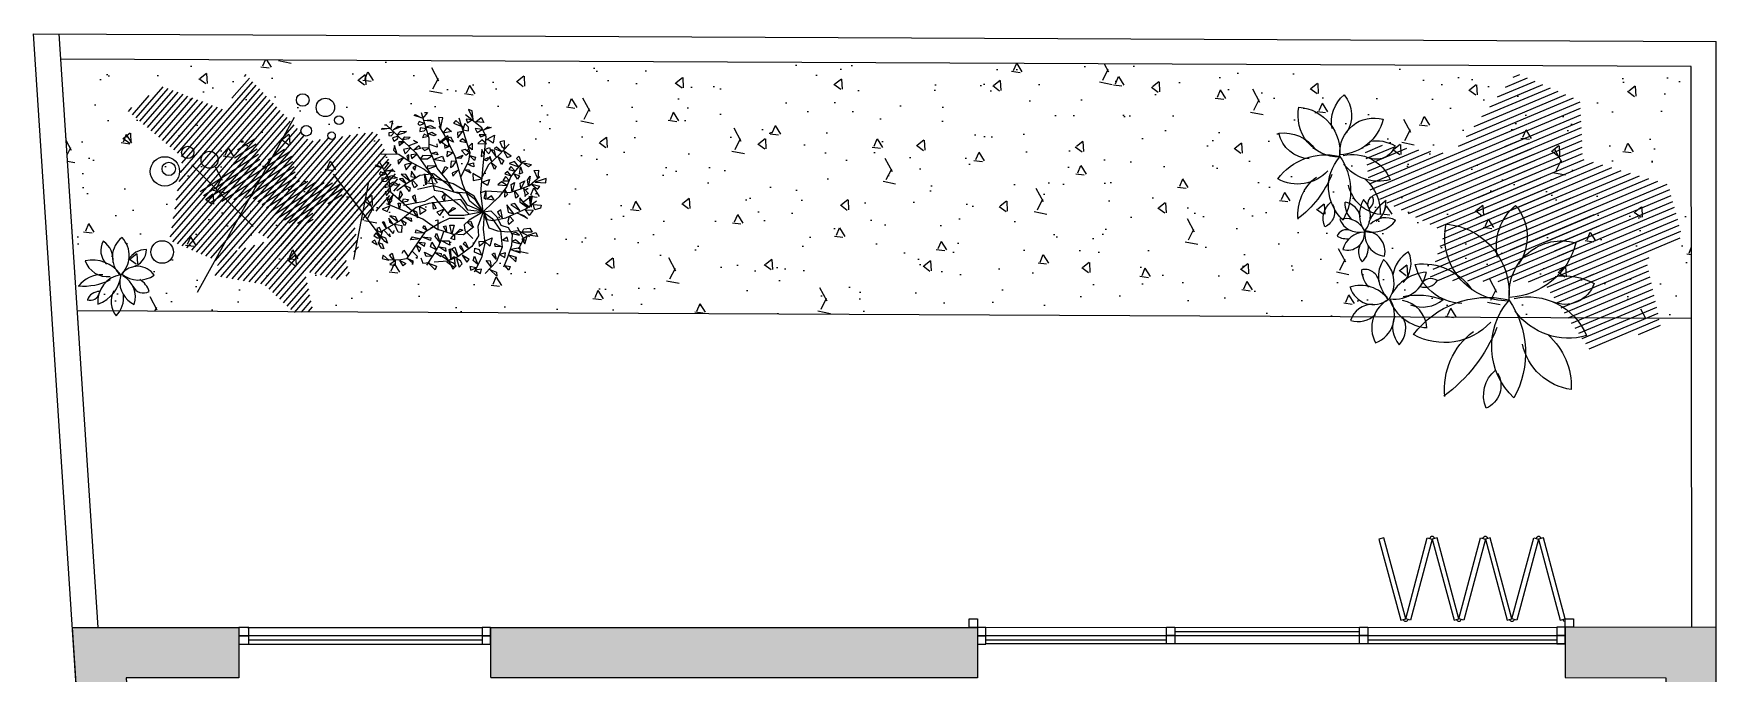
# Model space of a CAD drawing. Header units: metres. Extents: x 17.2 to 27.2, y 19.1 to 40.3.
# Drawn here: x 17.2 to 27.23, y 36.48 to 40.29 of the extents above; entities that cross this region are included whole.
import ezdxf

# ---------------------------------------------------------------- set-up
doc = ezdxf.new("R2010")
doc.units = ezdxf.units.M
for name, color, linetype in [('01Proyectado', 5, 'Continuous'), ('01Seccionado albañilería', 7, 'Continuous'), ('01Seccionado carpintería', 2, 'Continuous'), ('01Trama solido', 254, 'Continuous'), ('01Vegetacion1', 62, 'Continuous'), ('01Vegetacion2', 60, 'Continuous'), ('01Visto', 4, 'Continuous')]:
    doc.layers.add(name, color=color, linetype=linetype)
doc.layers.add('01Seccionado albanileria', color=7, linetype='Continuous', lineweight=0)
pattern_1 = [(228.97046, (-68.696, 27.28067), (0.022218063, -0.019333988), [])]
pattern_2 = [(22.775326, (131.380632, 3.350597), (-0.014020998, 0.033394887), [])]

# ---------------------------------------------------------------- blocks, each defined once
blk = doc.blocks.new('A$C383e7a19')
at = {"layer": '01Vegetacion1', "color": 0, "linetype": 'Continuous'}
for p, q in [((0.661, 1.732), (0.702, 1.623)), ((0.705, 1.732), (0.661, 1.732)), ((0.702, 1.623), (0.705, 1.732)), ((0.529, 1.577), (0.515, 1.496)), ((0.515, 1.496), (0.549, 1.549)), ((0.549, 1.549), (0.529, 1.577)), ((0.58, 1.65), (0.666, 1.648)), ((0.584, 1.607), (0.58, 1.65)), ((0.666, 1.648), (0.584, 1.607)), ((0.74, 1.569), (0.642, 1.666)), ((0.645, 1.571), (0.744, 1.559)), ((0.686, 1.543), (0.645, 1.571)), ((0.666, 1.648), (0.666, 1.648)), ((0.744, 1.559), (0.686, 1.543)), ((0.702, 1.623), (0.702, 1.623)), ((0.746, 1.671), (0.728, 1.592)), ((0.728, 1.592), (0.772, 1.65)), ((0.728, 1.592), (0.728, 1.592)), ((0.777, 1.483), (0.74, 1.569)), ((0.744, 1.559), (0.744, 1.559)), ((0.772, 1.65), (0.746, 1.671)), ((0.772, 1.512), (0.821, 1.561)), ((0.821, 1.561), (0.842, 1.531)), ((0.842, 1.599), (0.937, 1.586)), ((0.856, 1.572), (0.842, 1.599)), ((0.937, 1.586), (0.856, 1.572)), ((0.962, 1.557), (0.869, 1.476)), ((0.975, 1.541), (0.891, 1.647)), ((0.909, 1.476), (0.962, 1.557)), ((0.93, 1.615), (0.932, 1.695)), ((0.983, 1.634), (0.93, 1.615)), ((0.93, 1.615), (0.93, 1.615)), ((0.932, 1.695), (0.962, 1.688)), ((0.937, 1.586), (0.937, 1.586)), ((0.962, 1.688), (0.983, 1.634)), ((0.962, 1.557), (0.962, 1.557)), ((1.021, 1.453), (0.975, 1.541)), ((0.986, 1.616), (1.041, 1.578)), ((0.986, 1.539), (0.986, 1.616)), ((1.02, 1.565), (0.986, 1.539)), ((0.986, 1.539), (0.986, 1.539)), ((1.041, 1.578), (1.02, 1.565)), ((1.073, 1.562), (1.023, 1.458)), ((1.046, 1.525), (1.073, 1.562)), ((1.169, 1.59), (1.21, 1.615)), ((1.178, 1.53), (1.169, 1.59)), ((1.2, 1.474), (1.253, 1.59)), ((1.21, 1.653), (1.25, 1.671)), ((1.241, 1.579), (1.21, 1.653)), ((1.21, 1.615), (1.215, 1.514)), ((1.25, 1.671), (1.241, 1.579)), ((1.241, 1.579), (1.241, 1.579)), ((1.252, 1.567), (1.285, 1.514)), ((1.252, 1.567), (1.252, 1.567)), ((1.331, 1.548), (1.252, 1.567)), ((1.285, 1.514), (1.331, 1.548)), ((0.452, 1.367), (0.401, 1.287)), ((0.447, 1.447), (0.519, 1.475)), ((0.471, 1.424), (0.447, 1.447)), ((0.468, 1.329), (0.452, 1.367)), ((0.519, 1.475), (0.471, 1.424)), ((0.5, 1.495), (0.493, 1.517)), ((0.595, 1.422), (0.5, 1.495)), ((0.554, 1.452), (0.505, 1.406)), ((0.505, 1.406), (0.526, 1.35)), ((0.515, 1.496), (0.515, 1.496)), ((0.519, 1.475), (0.519, 1.475)), ((0.526, 1.35), (0.554, 1.452)), ((0.554, 1.468), (0.615, 1.492)), ((0.631, 1.462), (0.554, 1.468)), ((0.554, 1.468), (0.554, 1.468)), ((0.554, 1.452), (0.554, 1.452)), ((0.601, 1.415), (0.556, 1.371)), ((0.556, 1.371), (0.586, 1.35)), ((0.586, 1.35), (0.601, 1.415)), ((0.662, 1.376), (0.595, 1.422)), ((0.601, 1.415), (0.601, 1.415)), ((0.649, 1.376), (0.607, 1.338)), ((0.615, 1.492), (0.631, 1.462)), ((0.629, 1.406), (0.647, 1.462)), ((0.682, 1.443), (0.629, 1.406)), ((0.629, 1.406), (0.629, 1.406)), ((0.633, 1.311), (0.649, 1.376)), ((0.647, 1.462), (0.682, 1.443)), ((0.649, 1.376), (0.649, 1.376)), ((0.702, 1.362), (0.661, 1.32)), ((0.771, 1.337), (0.662, 1.376)), ((0.695, 1.517), (0.774, 1.48)), ((0.721, 1.471), (0.695, 1.517)), ((0.702, 1.362), (0.702, 1.362)), ((0.703, 1.297), (0.702, 1.362)), ((0.716, 1.413), (0.814, 1.396)), ((0.739, 1.382), (0.716, 1.413)), ((0.774, 1.48), (0.721, 1.471)), ((0.814, 1.396), (0.739, 1.382)), ((0.842, 1.531), (0.772, 1.512)), ((0.772, 1.512), (0.772, 1.512)), ((0.774, 1.48), (0.774, 1.48)), ((0.818, 1.371), (0.777, 1.483)), ((0.8, 1.417), (0.851, 1.462)), ((0.872, 1.436), (0.8, 1.417)), ((0.8, 1.417), (0.8, 1.417)), ((0.814, 1.396), (0.814, 1.396)), ((0.816, 1.245), (0.818, 1.371)), ((0.851, 1.462), (0.872, 1.436)), ((0.869, 1.476), (0.909, 1.476)), ((0.995, 1.481), (0.928, 1.426)), ((0.928, 1.426), (0.939, 1.389)), ((0.939, 1.389), (0.995, 1.481)), ((1.032, 1.421), (0.946, 1.349)), ((0.946, 1.349), (1.02, 1.365)), ((0.995, 1.481), (0.995, 1.481)), ((1.02, 1.365), (1.032, 1.421)), ((1.077, 1.344), (1.021, 1.453)), ((1.023, 1.458), (1.046, 1.525)), ((1.023, 1.458), (1.023, 1.458)), ((1.032, 1.421), (1.032, 1.421)), ((1.06, 1.379), (1.099, 1.423)), ((1.06, 1.379), (1.06, 1.379)), ((1.11, 1.37), (1.06, 1.379)), ((1.099, 1.423), (1.143, 1.377)), ((1.143, 1.377), (1.11, 1.37)), ((1.154, 1.295), (1.172, 1.372)), ((1.172, 1.372), (1.242, 1.415)), ((1.215, 1.514), (1.178, 1.53)), ((1.218, 1.372), (1.2, 1.474)), ((1.211, 1.267), (1.218, 1.372)), ((1.215, 1.514), (1.215, 1.514)), ((1.245, 1.49), (1.219, 1.45)), ((1.219, 1.45), (1.234, 1.411)), ((1.234, 1.411), (1.245, 1.49)), ((1.234, 1.411), (1.234, 1.411)), ((1.242, 1.415), (1.355, 1.415)), ((1.31, 1.378), (1.273, 1.367)), ((1.273, 1.367), (1.305, 1.323)), ((1.333, 1.499), (1.294, 1.45)), ((1.294, 1.45), (1.312, 1.415)), ((1.305, 1.323), (1.31, 1.378)), ((1.312, 1.415), (1.333, 1.499)), ((1.312, 1.415), (1.312, 1.415)), ((1.355, 1.415), (1.478, 1.379)), ((1.423, 1.504), (1.372, 1.501)), ((1.372, 1.501), (1.396, 1.409)), ((1.396, 1.409), (1.423, 1.504)), ((1.396, 1.409), (1.396, 1.409)), ((1.472, 1.469), (1.452, 1.392)), ((1.452, 1.392), (1.516, 1.467)), ((1.452, 1.392), (1.452, 1.392)), ((1.516, 1.467), (1.472, 1.469)), ((1.478, 1.379), (1.576, 1.344)), ((1.56, 1.356), (1.568, 1.411)), ((1.605, 1.399), (1.56, 1.356)), ((1.568, 1.411), (1.605, 1.399)), ((0.38, 1.302), (0.301, 1.295)), ((0.301, 1.295), (0.311, 1.248)), ((0.311, 1.248), (0.36, 1.269)), ((0.331, 1.341), (0.452, 1.239)), ((0.36, 1.269), (0.38, 1.302)), ((0.408, 1.267), (0.366, 1.216)), ((0.366, 1.216), (0.382, 1.193)), ((0.38, 1.302), (0.38, 1.302)), ((0.382, 1.193), (0.408, 1.267)), ((0.397, 1.162), (0.469, 1.216)), ((0.403, 1.197), (0.397, 1.162)), ((0.401, 1.287), (0.468, 1.329)), ((0.401, 1.287), (0.401, 1.287)), ((0.469, 1.216), (0.403, 1.197)), ((0.408, 1.267), (0.408, 1.267)), ((0.452, 1.239), (0.55, 1.144)), ((0.464, 1.236), (0.498, 1.295)), ((0.54, 1.276), (0.464, 1.236)), ((0.464, 1.236), (0.464, 1.236)), ((0.469, 1.216), (0.469, 1.216)), ((0.498, 1.295), (0.54, 1.276)), ((0.528, 1.172), (0.564, 1.223)), ((0.594, 1.206), (0.528, 1.172)), ((0.564, 1.223), (0.594, 1.206)), ((0.607, 1.338), (0.633, 1.311)), ((0.661, 1.32), (0.703, 1.297)), ((0.751, 1.341), (0.714, 1.281)), ((0.714, 1.281), (0.749, 1.246)), ((0.749, 1.246), (0.751, 1.341)), ((0.751, 1.341), (0.751, 1.341)), ((0.866, 1.27), (0.771, 1.337)), ((0.795, 1.322), (0.842, 1.348)), ((0.869, 1.325), (0.795, 1.322)), ((0.795, 1.322), (0.795, 1.322)), ((0.812, 1.13), (0.816, 1.245)), ((0.842, 1.348), (0.869, 1.325)), ((0.902, 1.216), (0.862, 1.188)), ((0.929, 1.204), (0.866, 1.27)), ((0.895, 1.146), (0.902, 1.216)), ((0.902, 1.216), (0.902, 1.216)), ((1.026, 1.11), (0.929, 1.204)), ((1.081, 1.311), (0.999, 1.29)), ((0.999, 1.29), (1.022, 1.257)), ((1.014, 1.189), (1.07, 1.253)), ((1.022, 1.257), (1.05, 1.276)), ((1.026, 1.11), (1.091, 1.207)), ((1.05, 1.276), (1.081, 1.311)), ((1.07, 1.253), (1.154, 1.295)), ((1.109, 1.211), (1.077, 1.344)), ((1.081, 1.311), (1.081, 1.311)), ((1.091, 1.207), (1.207, 1.295)), ((1.102, 1.154), (1.109, 1.211)), ((1.186, 1.175), (1.211, 1.267)), ((1.207, 1.295), (1.376, 1.32)), ((1.285, 1.215), (1.372, 1.194)), ((1.324, 1.14), (1.285, 1.215)), ((1.305, 1.323), (1.305, 1.323)), ((1.372, 1.194), (1.324, 1.14)), ((1.34, 1.244), (1.372, 1.316)), ((1.372, 1.251), (1.34, 1.244)), ((1.372, 1.316), (1.372, 1.316)), ((1.372, 1.316), (1.372, 1.251)), ((1.376, 1.32), (1.524, 1.27)), ((1.477, 1.351), (1.43, 1.355)), ((1.43, 1.355), (1.451, 1.297)), ((1.435, 1.244), (1.5, 1.265)), ((1.451, 1.221), (1.435, 1.244)), ((1.451, 1.297), (1.477, 1.351)), ((1.451, 1.297), (1.451, 1.297)), ((1.5, 1.265), (1.451, 1.221)), ((1.5, 1.265), (1.5, 1.265)), ((1.579, 1.218), (1.516, 1.165)), ((1.516, 1.165), (1.519, 1.205)), ((1.519, 1.205), (1.579, 1.218)), ((1.524, 1.27), (1.65, 1.161)), ((1.56, 1.356), (1.56, 1.356)), ((1.579, 1.218), (1.579, 1.218)), ((1.672, 1.279), (1.607, 1.207)), ((1.607, 1.207), (1.63, 1.274)), ((1.607, 1.207), (1.607, 1.207)), ((1.63, 1.274), (1.672, 1.279)), ((0.179, 1.058), (0.056, 0.886)), ((0.074, 1.048), (0.125, 1.075)), ((0.123, 0.994), (0.074, 1.048)), ((0.125, 1.075), (0.123, 0.994)), ((0.165, 1.12), (0.172, 1.152)), ((0.2, 1.078), (0.165, 1.12)), ((0.172, 1.152), (0.2, 1.078)), ((0.267, 1.107), (0.179, 1.058)), ((0.197, 1.061), (0.19, 0.99)), ((0.197, 1.061), (0.197, 1.061)), ((0.229, 1.013), (0.197, 1.061)), ((0.2, 1.078), (0.2, 1.078)), ((0.248, 1.189), (0.329, 1.18)), ((0.292, 1.117), (0.248, 1.189)), ((0.248, 1.105), (0.248, 1.105)), ((0.271, 1.05), (0.248, 1.105)), ((0.248, 1.105), (0.251, 1.036)), ((0.251, 1.036), (0.271, 1.05)), ((0.559, 1.09), (0.267, 1.107)), ((0.329, 1.18), (0.292, 1.117)), ((0.292, 1.117), (0.292, 1.117)), ((0.339, 1.112), (0.301, 1.064)), ((0.301, 1.064), (0.338, 1.027)), ((0.338, 1.027), (0.339, 1.112)), ((0.339, 1.112), (0.339, 1.112)), ((0.373, 1.145), (0.403, 1.157)), ((0.397, 1.099), (0.373, 1.145)), ((0.44, 1.14), (0.397, 1.099)), ((0.397, 1.099), (0.397, 1.099)), ((0.454, 1.099), (0.399, 1.069)), ((0.399, 1.069), (0.468, 1.064)), ((0.403, 1.157), (0.44, 1.14)), ((0.454, 1.099), (0.454, 1.099)), ((0.468, 1.064), (0.454, 1.099)), ((0.512, 1.171), (0.464, 1.156)), ((0.464, 1.156), (0.475, 1.148)), ((0.475, 1.148), (0.512, 1.171)), ((0.477, 1.135), (0.501, 1.135)), ((0.503, 1.092), (0.477, 1.135)), ((0.501, 1.135), (0.51, 1.12)), ((0.51, 1.12), (0.503, 1.092)), ((0.503, 1.092), (0.503, 1.092)), ((0.512, 1.171), (0.512, 1.171)), ((0.528, 1.172), (0.528, 1.172)), ((0.55, 1.144), (0.675, 1.084)), ((0.837, 1.079), (0.559, 1.09)), ((0.695, 1.082), (0.644, 0.99)), ((0.716, 0.996), (0.695, 1.082)), ((0.698, 1.159), (0.76, 1.143)), ((0.728, 1.085), (0.698, 1.159)), ((0.76, 1.143), (0.728, 1.085)), ((0.76, 1.143), (0.76, 1.143)), ((0.833, 1.079), (0.812, 1.13)), ((0.821, 1.128), (0.902, 1.132)), ((0.821, 1.128), (0.821, 1.128)), ((0.89, 1.114), (0.821, 1.128)), ((1.026, 1.11), (0.837, 1.079)), ((0.908, 1.029), (0.848, 0.934)), ((0.862, 1.188), (0.895, 1.146)), ((1.026, 1.11), (0.873, 1.015)), ((0.902, 1.132), (0.89, 1.114)), ((1.026, 1.11), (0.908, 1.029)), ((1.026, 1.11), (0.926, 0.973)), ((1.026, 1.11), (0.968, 0.949)), ((1.026, 1.11), (1.014, 1.189)), ((1.026, 1.11), (1.017, 0.957)), ((1.026, 1.11), (1.186, 1.175)), ((1.026, 1.11), (1.102, 1.154)), ((1.026, 1.11), (1.073, 0.919)), ((1.026, 1.11), (1.179, 1.066)), ((1.026, 1.11), (1.119, 0.973)), ((1.026, 1.11), (1.026, 1.11)), ((1.034, 1.121), (1.203, 1.121)), ((1.179, 1.066), (1.27, 1.077)), ((1.182, 1.026), (1.27, 0.924)), ((1.203, 1.121), (1.343, 1.142)), ((1.27, 1.077), (1.383, 1.014)), ((1.324, 1.14), (1.324, 1.14)), ((1.331, 1.138), (1.328, 1.082)), ((1.328, 1.082), (1.375, 1.089)), ((1.331, 1.138), (1.331, 1.138)), ((1.375, 1.089), (1.331, 1.138)), ((1.343, 1.142), (1.491, 1.118)), ((1.398, 1.046), (1.41, 1.088)), ((1.44, 1.043), (1.398, 1.046)), ((1.41, 1.088), (1.465, 1.115)), ((1.465, 1.115), (1.44, 1.043)), ((1.465, 1.115), (1.465, 1.115)), ((1.479, 1.044), (1.56, 1.081)), ((1.523, 1.034), (1.479, 1.044)), ((1.491, 1.118), (1.642, 1.048)), ((1.56, 1.081), (1.523, 1.034)), ((1.56, 1.081), (1.56, 1.081)), ((1.597, 1.067), (1.586, 1.004)), ((1.597, 1.067), (1.597, 1.067)), ((1.623, 1.014), (1.597, 1.067)), ((1.607, 1.122), (1.621, 1.058)), ((1.651, 1.113), (1.607, 1.122)), ((1.621, 1.058), (1.651, 1.113)), ((1.621, 1.058), (1.621, 1.058)), ((0, 0.916), (0.098, 0.966)), ((0.011, 0.953), (0, 0.916)), ((0.098, 0.966), (0.011, 0.953)), ((0.09, 0.822), (0.434, 0.949)), ((0.098, 0.966), (0.098, 0.966)), ((0.102, 0.952), (0.098, 0.895)), ((0.098, 0.895), (0.134, 0.911)), ((0.102, 0.952), (0.102, 0.952)), ((0.134, 0.911), (0.102, 0.952)), ((0.179, 0.865), (0.116, 0.792)), ((0.123, 0.994), (0.123, 0.994)), ((0.179, 0.924), (0.144, 0.885)), ((0.144, 0.885), (0.207, 0.869)), ((0.146, 0.771), (0.179, 0.865)), ((0.216, 0.924), (0.179, 0.924)), ((0.179, 0.865), (0.179, 0.865)), ((0.19, 0.99), (0.229, 1.013)), ((0.207, 0.869), (0.216, 0.924)), ((0.207, 0.869), (0.207, 0.869)), ((0.227, 0.865), (0.227, 0.865)), ((0.292, 0.822), (0.227, 0.865)), ((0.227, 0.865), (0.237, 0.816)), ((0.336, 0.915), (0.301, 0.867)), ((0.301, 0.867), (0.324, 0.844)), ((0.324, 0.844), (0.336, 0.915)), ((0.336, 0.915), (0.336, 0.915)), ((0.338, 0.967), (0.406, 0.971)), ((0.376, 0.931), (0.338, 0.967)), ((0.406, 0.971), (0.376, 0.931)), ((0.376, 0.931), (0.376, 0.931)), ((0.433, 0.941), (0.406, 0.902)), ((0.406, 0.902), (0.417, 0.865)), ((0.417, 0.865), (0.462, 0.911)), ((0.433, 0.941), (0.433, 0.941)), ((0.462, 0.911), (0.433, 0.941)), ((0.434, 0.949), (0.522, 0.938)), ((0.464, 0.948), (0.48, 1.01)), ((0.513, 0.999), (0.464, 0.948)), ((0.464, 0.948), (0.464, 0.948)), ((0.464, 0.88), (0.498, 0.858)), ((0.498, 0.814), (0.464, 0.88)), ((0.48, 1.01), (0.513, 0.999)), ((0.76, 0.892), (0.483, 0.801)), ((0.498, 0.858), (0.498, 0.814)), ((0.522, 0.938), (0.69, 0.868)), ((0.538, 0.99), (0.577, 0.997)), ((0.552, 0.939), (0.538, 0.99)), ((0.568, 0.964), (0.552, 0.939)), ((0.552, 0.939), (0.552, 0.939)), ((0.577, 0.997), (0.568, 0.964)), ((0.642, 0.969), (0.61, 0.901)), ((0.61, 0.945), (0.642, 0.969)), ((0.61, 0.901), (0.61, 0.945)), ((0.61, 0.901), (0.61, 0.901)), ((0.644, 0.99), (0.716, 0.996)), ((0.716, 0.996), (0.716, 0.996)), ((0.873, 1.015), (0.76, 0.797)), ((0.926, 0.973), (0.76, 0.892)), ((0.848, 0.934), (0.841, 0.811)), ((0.855, 0.868), (0.841, 0.808)), ((0.841, 0.688), (0.964, 0.864)), ((0.968, 0.949), (0.855, 0.868)), ((0.961, 0.919), (0.912, 0.88)), ((0.912, 0.88), (0.933, 0.753)), ((1.017, 0.957), (0.961, 0.919)), ((0.964, 0.864), (1.061, 0.974)), ((1.073, 0.919), (1.081, 0.778)), ((1.102, 0.926), (1.109, 0.771)), ((1.119, 0.973), (1.168, 0.927)), ((1.127, 0.992), (1.19, 1.018)), ((1.143, 0.958), (1.127, 0.992)), ((1.19, 1.018), (1.143, 0.958)), ((1.168, 0.927), (1.225, 0.934)), ((1.19, 1.018), (1.19, 1.018)), ((1.213, 0.888), (1.222, 0.914)), ((1.264, 0.842), (1.213, 0.888)), ((1.222, 0.914), (1.264, 0.842)), ((1.225, 0.934), (1.302, 1.019)), ((1.27, 0.924), (1.267, 0.811)), ((1.34, 0.943), (1.405, 0.98)), ((1.361, 0.924), (1.34, 0.943)), ((1.405, 0.98), (1.361, 0.924)), ((1.379, 0.903), (1.444, 0.94)), ((1.394, 0.891), (1.379, 0.903)), ((1.383, 1.014), (1.492, 0.876)), ((1.444, 0.94), (1.394, 0.891)), ((1.396, 0.843), (1.486, 0.878)), ((1.405, 0.98), (1.405, 0.98)), ((1.486, 0.878), (1.415, 0.811)), ((1.444, 0.94), (1.444, 0.94)), ((1.514, 0.993), (1.474, 0.921)), ((1.474, 0.921), (1.542, 0.972)), ((1.474, 0.921), (1.474, 0.921)), ((1.486, 0.878), (1.486, 0.878)), ((1.492, 0.876), (1.541, 0.774)), ((1.533, 0.905), (1.512, 0.863)), ((1.512, 0.863), (1.597, 0.895)), ((1.512, 0.863), (1.512, 0.863)), ((1.542, 0.972), (1.514, 0.993)), ((1.561, 0.923), (1.533, 0.905)), ((1.584, 0.863), (1.558, 0.839)), ((1.597, 0.895), (1.561, 0.923)), ((1.619, 0.833), (1.584, 0.863)), ((1.586, 1.004), (1.623, 1.014)), ((0.116, 0.792), (0.146, 0.771)), ((0.261, 0.681), (0.184, 0.625)), ((0.195, 0.707), (0.23, 0.755)), ((0.251, 0.669), (0.195, 0.707)), ((0.23, 0.755), (0.251, 0.669)), ((0.237, 0.816), (0.292, 0.822)), ((0.483, 0.801), (0.261, 0.681)), ((0.285, 0.746), (0.339, 0.779)), ((0.302, 0.707), (0.285, 0.746)), ((0.339, 0.779), (0.302, 0.707)), ((0.302, 0.707), (0.302, 0.707)), ((0.355, 0.642), (0.309, 0.698)), ((0.38, 0.742), (0.376, 0.688)), ((0.376, 0.688), (0.403, 0.693)), ((0.38, 0.742), (0.38, 0.742)), ((0.403, 0.693), (0.38, 0.742)), ((0.445, 0.774), (0.434, 0.72)), ((0.434, 0.72), (0.484, 0.72)), ((0.445, 0.774), (0.445, 0.774)), ((0.484, 0.72), (0.445, 0.774)), ((0.484, 0.674), (0.537, 0.698)), ((0.498, 0.814), (0.498, 0.814)), ((0.537, 0.698), (0.523, 0.583)), ((0.531, 0.814), (0.529, 0.765)), ((0.529, 0.765), (0.596, 0.762)), ((0.531, 0.814), (0.531, 0.814)), ((0.577, 0.788), (0.531, 0.814)), ((0.596, 0.762), (0.577, 0.788)), ((0.587, 0.705), (0.599, 0.735)), ((0.665, 0.676), (0.587, 0.705)), ((0.599, 0.735), (0.665, 0.676)), ((0.722, 0.731), (0.609, 0.625)), ((0.622, 0.837), (0.622, 0.837)), ((0.682, 0.79), (0.622, 0.837)), ((0.622, 0.837), (0.651, 0.781)), ((0.651, 0.781), (0.682, 0.79)), ((0.662, 0.592), (0.755, 0.724)), ((0.76, 0.797), (0.704, 0.572)), ((0.841, 0.808), (0.722, 0.731)), ((0.755, 0.724), (0.82, 0.793)), ((0.841, 0.811), (0.789, 0.6)), ((0.831, 0.607), (0.841, 0.688)), ((0.865, 0.715), (0.942, 0.717)), ((0.897, 0.689), (0.865, 0.715)), ((0.865, 0.715), (0.865, 0.715)), ((0.979, 0.683), (0.891, 0.606)), ((0.942, 0.717), (0.897, 0.689)), ((0.933, 0.753), (0.968, 0.56)), ((1.081, 0.778), (0.979, 0.683)), ((0.999, 0.803), (1.008, 0.831)), ((1.057, 0.757), (0.999, 0.803)), ((1.008, 0.831), (1.008, 0.831)), ((1.008, 0.831), (1.057, 0.757)), ((1.018, 0.715), (1.053, 0.643)), ((1.085, 0.676), (1.018, 0.715)), ((1.109, 0.771), (1.154, 0.69)), ((1.154, 0.69), (1.26, 0.532)), ((1.175, 0.826), (1.264, 0.807)), ((1.178, 0.782), (1.175, 0.826)), ((1.264, 0.807), (1.178, 0.782)), ((1.185, 0.74), (1.245, 0.749)), ((1.194, 0.717), (1.185, 0.74)), ((1.245, 0.749), (1.194, 0.717)), ((1.267, 0.811), (1.225, 0.653)), ((1.386, 0.683), (1.244, 0.725)), ((1.245, 0.749), (1.245, 0.749)), ((1.264, 0.842), (1.264, 0.842)), ((1.264, 0.807), (1.264, 0.807)), ((1.264, 0.65), (1.357, 0.692)), ((1.266, 0.832), (1.324, 0.837)), ((1.266, 0.832), (1.266, 0.832)), ((1.313, 0.798), (1.266, 0.832)), ((1.357, 0.692), (1.298, 0.639)), ((1.324, 0.837), (1.313, 0.798)), ((1.335, 0.782), (1.38, 0.79)), ((1.338, 0.706), (1.335, 0.782)), ((1.38, 0.79), (1.338, 0.706)), ((1.338, 0.706), (1.338, 0.706)), ((1.481, 0.635), (1.386, 0.683)), ((1.415, 0.811), (1.396, 0.843)), ((1.444, 0.752), (1.403, 0.68)), ((1.403, 0.68), (1.407, 0.748)), ((1.407, 0.748), (1.444, 0.752)), ((1.415, 0.799), (1.514, 0.808)), ((1.423, 0.785), (1.415, 0.799)), ((1.514, 0.808), (1.423, 0.785)), ((1.47, 0.711), (1.465, 0.65)), ((1.465, 0.65), (1.498, 0.709)), ((1.498, 0.709), (1.47, 0.711)), ((1.477, 0.739), (1.539, 0.783)), ((1.498, 0.72), (1.477, 0.739)), ((1.539, 0.783), (1.498, 0.72)), ((1.514, 0.808), (1.514, 0.808)), ((1.539, 0.783), (1.539, 0.783)), ((1.541, 0.774), (1.559, 0.641)), ((1.558, 0.839), (1.544, 0.791)), ((1.544, 0.791), (1.619, 0.833)), ((1.544, 0.791), (1.544, 0.791)), ((0.307, 0.53), (0.057, 0.442)), ((0.095, 0.66), (0.095, 0.616)), ((0.204, 0.642), (0.095, 0.66)), ((0.095, 0.616), (0.204, 0.642)), ((0.122, 0.533), (0.139, 0.566)), ((0.134, 0.472), (0.122, 0.533)), ((0.139, 0.566), (0.134, 0.472)), ((0.179, 0.537), (0.203, 0.59)), ((0.201, 0.486), (0.179, 0.537)), ((0.21, 0.558), (0.201, 0.486)), ((0.203, 0.59), (0.21, 0.558)), ((0.246, 0.555), (0.272, 0.602)), ((0.265, 0.518), (0.246, 0.555)), ((0.282, 0.58), (0.265, 0.518)), ((0.289, 0.525), (0.27, 0.478)), ((0.272, 0.602), (0.282, 0.58)), ((0.289, 0.525), (0.289, 0.525)), ((0.304, 0.465), (0.289, 0.525)), ((0.412, 0.537), (0.307, 0.53)), ((0.311, 0.621), (0.355, 0.642)), ((0.361, 0.613), (0.396, 0.615)), ((0.396, 0.615), (0.372, 0.537)), ((0.411, 0.535), (0.409, 0.462)), ((0.434, 0.491), (0.411, 0.535)), ((0.609, 0.625), (0.412, 0.537)), ((0.442, 0.611), (0.473, 0.628)), ((0.462, 0.559), (0.442, 0.611)), ((0.473, 0.628), (0.462, 0.559)), ((0.462, 0.403), (0.669, 0.562)), ((0.523, 0.583), (0.484, 0.674)), ((0.519, 0.524), (0.486, 0.567)), ((0.486, 0.567), (0.486, 0.476)), ((0.523, 0.451), (0.519, 0.524)), ((0.622, 0.526), (0.588, 0.612)), ((0.588, 0.612), (0.589, 0.527)), ((0.589, 0.527), (0.622, 0.526)), ((0.624, 0.494), (0.675, 0.566)), ((0.688, 0.453), (0.662, 0.592)), ((0.665, 0.676), (0.665, 0.676)), ((0.669, 0.562), (0.831, 0.607)), ((0.672, 0.501), (0.744, 0.528)), ((0.783, 0.519), (0.672, 0.501)), ((0.744, 0.528), (0.783, 0.519)), ((0.789, 0.6), (0.831, 0.439)), ((0.891, 0.606), (0.95, 0.514)), ((0.95, 0.514), (0.975, 0.405)), ((0.953, 0.597), (1.015, 0.634)), ((1.025, 0.608), (0.953, 0.597)), ((0.968, 0.56), (1.014, 0.433)), ((1.036, 0.535), (1.006, 0.466)), ((1.015, 0.634), (1.025, 0.608)), ((1.025, 0.608), (1.025, 0.608)), ((1.036, 0.535), (1.036, 0.535)), ((1.081, 0.473), (1.036, 0.535)), ((1.053, 0.643), (1.085, 0.676)), ((1.085, 0.676), (1.085, 0.676)), ((1.129, 0.658), (1.234, 0.663)), ((1.136, 0.635), (1.129, 0.658)), ((1.225, 0.653), (1.13, 0.505)), ((1.192, 0.526), (1.241, 0.55)), ((1.217, 0.51), (1.192, 0.526)), ((1.241, 0.55), (1.217, 0.51)), ((1.24, 0.443), (1.271, 0.531)), ((1.26, 0.532), (1.538, 0.36)), ((1.298, 0.639), (1.264, 0.65)), ((1.271, 0.531), (1.271, 0.438)), ((1.308, 0.505), (1.315, 0.596)), ((1.342, 0.592), (1.308, 0.505)), ((1.315, 0.596), (1.342, 0.592)), ((1.356, 0.609), (1.433, 0.658)), ((1.407, 0.595), (1.356, 0.609)), ((1.372, 0.541), (1.368, 0.475)), ((1.368, 0.475), (1.4, 0.536)), ((1.4, 0.536), (1.372, 0.541)), ((1.403, 0.68), (1.403, 0.68)), ((1.433, 0.658), (1.407, 0.595)), ((1.461, 0.537), (1.5, 0.622)), ((1.505, 0.556), (1.461, 0.537)), ((1.592, 0.568), (1.481, 0.635)), ((1.5, 0.622), (1.505, 0.556)), ((1.521, 0.504), (1.574, 0.528)), ((1.574, 0.528), (1.563, 0.593)), ((1.572, 0.585), (1.598, 0.665)), ((1.634, 0.655), (1.572, 0.585)), ((1.572, 0.585), (1.572, 0.585)), ((1.598, 0.665), (1.634, 0.655)), ((0.051, 0.472), (0.05, 0.502)), ((0.05, 0.502), (0.114, 0.456)), ((0.075, 0.378), (0.107, 0.445)), ((0.088, 0.37), (0.075, 0.378)), ((0.107, 0.445), (0.088, 0.37)), ((0.164, 0.474), (0.146, 0.421)), ((0.146, 0.421), (0.171, 0.411)), ((0.182, 0.43), (0.164, 0.474)), ((0.171, 0.411), (0.182, 0.43)), ((0.191, 0.087), (0.462, 0.403)), ((0.217, 0.498), (0.207, 0.434)), ((0.207, 0.434), (0.244, 0.435)), ((0.217, 0.498), (0.217, 0.498)), ((0.238, 0.478), (0.217, 0.498)), ((0.244, 0.435), (0.238, 0.478)), ((0.27, 0.478), (0.304, 0.465)), ((0.337, 0.374), (0.357, 0.415)), ((0.357, 0.415), (0.397, 0.328)), ((0.387, 0.431), (0.418, 0.447)), ((0.437, 0.379), (0.387, 0.431)), ((0.409, 0.462), (0.434, 0.491)), ((0.478, 0.297), (0.414, 0.35)), ((0.414, 0.35), (0.434, 0.278)), ((0.418, 0.447), (0.437, 0.379)), ((0.477, 0.414), (0.485, 0.355)), ((0.523, 0.367), (0.477, 0.414)), ((0.485, 0.355), (0.523, 0.367)), ((0.486, 0.476), (0.523, 0.451)), ((0.55, 0.34), (0.624, 0.494)), ((0.639, 0.313), (0.565, 0.367)), ((0.565, 0.367), (0.588, 0.295)), ((0.59, 0.413), (0.615, 0.381)), ((0.637, 0.401), (0.59, 0.413)), ((0.615, 0.381), (0.637, 0.401)), ((0.711, 0.416), (0.65, 0.368)), ((0.65, 0.368), (0.706, 0.364)), ((0.687, 0.266), (0.751, 0.359)), ((0.768, 0.338), (0.688, 0.453)), ((0.751, 0.359), (0.688, 0.313)), ((0.706, 0.364), (0.711, 0.416)), ((0.739, 0.378), (0.791, 0.435)), ((0.78, 0.385), (0.739, 0.378)), ((0.818, 0.407), (0.78, 0.385)), ((0.791, 0.435), (0.818, 0.407)), ((0.795, 0.305), (0.819, 0.364)), ((0.855, 0.357), (0.795, 0.305)), ((0.819, 0.364), (0.855, 0.357)), ((0.869, 0.167), (1.051, 0.394)), ((0.887, 0.412), (0.967, 0.429)), ((0.907, 0.392), (0.887, 0.412)), ((0.967, 0.429), (0.907, 0.392)), ((0.932, 0.302), (0.939, 0.353)), ((0.939, 0.353), (0.96, 0.336)), ((0.975, 0.405), (1, 0.303)), ((1.006, 0.466), (1.081, 0.473)), ((1.014, 0.433), (1.154, 0.282)), ((1.117, 0.456), (1.044, 0.403)), ((1.044, 0.403), (1.06, 0.438)), ((1.13, 0.505), (1.052, 0.298)), ((1.06, 0.438), (1.117, 0.456)), ((1.117, 0.456), (1.117, 0.456)), ((1.157, 0.391), (1.117, 0.32)), ((1.117, 0.32), (1.124, 0.387)), ((1.124, 0.387), (1.157, 0.391)), ((1.157, 0.391), (1.157, 0.391)), ((1.271, 0.438), (1.24, 0.443)), ((1.313, 0.408), (1.328, 0.496)), ((1.343, 0.392), (1.313, 0.408)), ((1.328, 0.496), (1.343, 0.392)), ((1.428, 0.499), (1.396, 0.45)), ((1.396, 0.45), (1.461, 0.483)), ((1.461, 0.483), (1.428, 0.499)), ((1.452, 0.329), (1.51, 0.373)), ((1.51, 0.469), (1.461, 0.418)), ((1.53, 0.464), (1.51, 0.469)), ((1.579, 0.425), (1.533, 0.369)), ((1.533, 0.369), (1.554, 0.425)), ((1.533, 0.369), (1.533, 0.369)), ((1.538, 0.36), (1.555, 0.282)), ((1.554, 0.425), (1.579, 0.425)), ((1.558, 0.292), (1.586, 0.355)), ((1.586, 0.355), (1.611, 0.329)), ((0.203, 0.212), (0.204, 0.249)), ((0.241, 0.162), (0.203, 0.212)), ((0.204, 0.249), (0.241, 0.162)), ((0.251, 0.298), (0.271, 0.273)), ((0.253, 0.24), (0.251, 0.298)), ((0.295, 0.204), (0.253, 0.24)), ((0.302, 0.145), (0.266, 0.177)), ((0.266, 0.177), (0.273, 0.122)), ((0.271, 0.273), (0.295, 0.204)), ((0.331, 0.213), (0.304, 0.222)), ((0.304, 0.222), (0.304, 0.222)), ((0.304, 0.222), (0.323, 0.159)), ((0.305, 0.285), (0.308, 0.339)), ((0.338, 0.261), (0.305, 0.285)), ((0.308, 0.339), (0.326, 0.324)), ((0.323, 0.159), (0.356, 0.177)), ((0.326, 0.324), (0.338, 0.261)), ((0.356, 0.177), (0.331, 0.213)), ((0.357, 0.277), (0.357, 0.277)), ((0.397, 0.23), (0.357, 0.277)), ((0.357, 0.277), (0.36, 0.227)), ((0.36, 0.227), (0.397, 0.23)), ((0.484, 0.214), (0.4, 0.183)), ((0.4, 0.183), (0.448, 0.175)), ((0.434, 0.278), (0.478, 0.297)), ((0.448, 0.175), (0.484, 0.214)), ((0.484, 0.231), (0.55, 0.34)), ((0.491, 0.055), (0.484, 0.231)), ((0.486, 0.335), (0.502, 0.314)), ((0.549, 0.335), (0.486, 0.335)), ((0.502, 0.314), (0.549, 0.335)), ((0.517, 0.283), (0.55, 0.224)), ((0.586, 0.235), (0.517, 0.283)), ((0.55, 0.224), (0.586, 0.235)), ((0.588, 0.295), (0.639, 0.313)), ((0.645, 0.168), (0.661, 0.201)), ((0.661, 0.201), (0.659, 0.107)), ((0.688, 0.313), (0.687, 0.266)), ((0.702, 0.173), (0.724, 0.227)), ((0.725, 0.123), (0.702, 0.173)), ((0.724, 0.227), (0.731, 0.195)), ((0.731, 0.195), (0.725, 0.123)), ((0.779, 0.32), (0.73, 0.284)), ((0.73, 0.284), (0.734, 0.251)), ((0.734, 0.251), (0.779, 0.32)), ((0.854, 0.231), (0.768, 0.338)), ((0.768, 0.193), (0.792, 0.241)), ((0.788, 0.157), (0.768, 0.193)), ((0.803, 0.219), (0.788, 0.157)), ((0.792, 0.241), (0.803, 0.219)), ((0.855, 0.267), (0.891, 0.285)), ((0.944, 0.255), (0.855, 0.267)), ((0.891, 0.285), (0.944, 0.255)), ((0.895, 0.195), (0.942, 0.158)), ((0.948, 0.181), (0.895, 0.195)), ((0.971, 0.29), (0.932, 0.302)), ((0.942, 0.158), (0.948, 0.181)), ((0.96, 0.336), (0.971, 0.29)), ((0.979, 0.25), (0.978, 0.274)), ((0.978, 0.274), (1.036, 0.264)), ((1.036, 0.264), (0.979, 0.25)), ((1.052, 0.298), (0.993, 0.133)), ((1.111, 0.169), (1.168, 0.257)), ((1.12, 0.227), (1.111, 0.169)), ((1.168, 0.257), (1.12, 0.227)), ((1.192, 0.206), (1.134, 0.162)), ((1.134, 0.162), (1.175, 0.17)), ((1.145, 0.287), (1.175, 0.338)), ((1.206, 0.322), (1.145, 0.287)), ((1.154, 0.282), (1.267, 0.103)), ((1.175, 0.338), (1.206, 0.322)), ((1.175, 0.17), (1.192, 0.206)), ((1.194, 0.223), (1.203, 0.297)), ((1.273, 0.262), (1.194, 0.223)), ((1.203, 0.297), (1.273, 0.297)), ((1.288, 0.214), (1.231, 0.16)), ((1.259, 0.219), (1.288, 0.214)), ((1.325, 0.185), (1.259, 0.117)), ((1.273, 0.297), (1.273, 0.262)), ((1.29, 0.171), (1.325, 0.185)), ((1.482, 0.313), (1.452, 0.329)), ((1.489, 0.211), (1.561, 0.234)), ((1.51, 0.186), (1.489, 0.211)), ((1.561, 0.234), (1.51, 0.186)), ((1.561, 0.183), (1.512, 0.123)), ((1.546, 0.112), (1.561, 0.183)), ((1.555, 0.282), (1.559, 0.163)), ((1.611, 0.329), (1.558, 0.292)), ((1.558, 0.292), (1.558, 0.292)), ((1.612, 0.251), (1.56, 0.25)), ((1.56, 0.25), (1.56, 0.25)), ((1.56, 0.25), (1.604, 0.195)), ((1.604, 0.195), (1.612, 0.251)), ((0.166, 0.126), (0.152, 0.152)), ((0.152, 0.152), (0.229, 0.139)), ((0.229, 0.126), (0.244, 0.05)), ((0.229, 0.052), (0.229, 0.126)), ((0.244, 0.05), (0.229, 0.052)), ((0.273, 0.122), (0.301, 0.123)), ((0.301, 0.123), (0.302, 0.145)), ((0.563, 0.033), (0.731, 0.139)), ((0.573, 0.134), (0.639, 0.09)), ((0.576, 0.104), (0.573, 0.134)), ((0.603, 0.011), (0.633, 0.079)), ((0.616, 0.003), (0.603, 0.011)), ((0.633, 0.079), (0.616, 0.003)), ((0.659, 0.107), (0.645, 0.168)), ((0.688, 0.11), (0.672, 0.056)), ((0.672, 0.056), (0.697, 0.047)), ((0.708, 0.066), (0.688, 0.11)), ((0.697, 0.047), (0.708, 0.066)), ((0.731, 0.139), (0.869, 0.167)), ((0.741, 0.135), (0.732, 0.071)), ((0.732, 0.071), (0.77, 0.073)), ((0.741, 0.135), (0.741, 0.135)), ((0.762, 0.116), (0.741, 0.135)), ((0.77, 0.073), (0.762, 0.116)), ((0.812, 0.164), (0.794, 0.117)), ((0.794, 0.117), (0.828, 0.105)), ((0.812, 0.164), (0.812, 0.164)), ((0.828, 0.105), (0.812, 0.164)), ((0.909, 0.128), (0.858, 0.162)), ((0.858, 0.162), (0.87, 0.111)), ((0.87, 0.111), (0.909, 0.128)), ((1.004, 0.162), (0.927, 0.13)), ((0.927, 0.13), (0.95, 0.16)), ((0.95, 0.16), (1.004, 0.162)), ((1.069, 0.142), (1.015, 0.167)), ((1.015, 0.167), (1.048, 0.091)), ((1.048, 0.091), (1.069, 0.142)), ((1.173, 0.114), (1.241, 0.143)), ((1.177, 0.1), (1.173, 0.114)), ((1.241, 0.143), (1.177, 0.1)), ((1.283, 0.099), (1.235, 0.071)), ((1.235, 0.071), (1.247, 0.047)), ((1.247, 0.047), (1.268, 0.054)), ((1.267, 0.103), (1.39, 0.068)), ((1.268, 0.054), (1.283, 0.099)), ((1.339, 0.082), (1.289, 0.041)), ((1.289, 0.041), (1.318, 0.017)), ((1.318, 0.017), (1.341, 0.053)), ((1.319, 0.084), (1.336, 0.136)), ((1.373, 0.133), (1.319, 0.084)), ((1.336, 0.136), (1.389, 0.16)), ((1.339, 0.082), (1.339, 0.082)), ((1.341, 0.053), (1.339, 0.082)), ((1.41, 0.055), (1.366, 0.032)), ((1.366, 0.032), (1.382, 0)), ((1.389, 0.16), (1.373, 0.133)), ((1.382, 0), (1.41, 0.055)), ((1.388, 0.065), (1.397, 0.106)), ((1.441, 0.101), (1.388, 0.065)), ((1.397, 0.106), (1.448, 0.124)), ((1.41, 0.055), (1.41, 0.055)), ((1.448, 0.124), (1.441, 0.101)), ((1.512, 0.123), (1.546, 0.112))]:
    blk.add_line(p, q, dxfattribs=at)
blk = doc.blocks.new('A$C2668ed71')
at = {"layer": '01Vegetacion1', "transparency": 33554526}
for centre, radius, start, end in [((0.009, 0.1538), 0.0754, 131.5176, 226.6183), ((-0.1302, 0.0948), 0.1459, 13.456, 52.2719), ((0.1747, 0.0651), 0.1776, 126.7014, 199.727), ((-0.0326, 0.1276), 0.1289, 288.1475, 38.2809), ((-0.1527, -0.0113), 0.1557, 9.7608, 89.7278), ((0.0089, 0.163), 0.162, 186.5849, 256.2864), ((0.1735, -0.0062), 0.1179, 71.7942, 147.1818), ((0.0843, 0.1456), 0.1322, 281.2442, 342.5031), ((-0.1879, -0.0951), 0.1696, 64.2013, 115.0383), ((-0.1363, 0.1322), 0.1437, 210.8255, 280.1601), ((-0.0468, -0.2199), 0.227, 77.4565, 141.6407), ((-0.1534, 0.0772), 0.1718, 245.4427, 333.2879), ((0.0834, -0.1473), 0.1692, 27.5611, 119.5373), ((0.1445, 0.0594), 0.1562, 202.3452, 304.7532), ((-0.1812, -0.1312), 0.2266, 329.2281, 35.1268), ((0.222, -0.3289), 0.3878, 134.3763, 166.2403), ((0.1101, -0.1255), 0.1554, 155.1526, 231.5752), ((0.0307, -0.2153), 0.1456, 15.2261, 78.2967), ((-0.161, -0.1531), 0.0608, 82.6923, 179.1598), ((-0.2222, -0.0707), 0.0815, 270.2945, 343.1772), ((-0.2052, -0.067), 0.1741, 286.2815, 346.1248), ((0.149, -0.0569), 0.1222, 204.7848, 280.4538)]:
    blk.add_arc(centre, radius, start, end, dxfattribs=at)

msp = doc.modelspace()

# ---------------------------------------------------------------- hatches: boundary and pattern name
at = {"layer": '01Trama solido'}
h = msp.add_hatch(color=256, dxfattribs=at)
h.dxf.hatch_style = 1
h.paths.add_polyline_path([(20.627, 29.956), (20.527, 29.956), (20.527, 29.258), (20.627, 29.258)])
h.paths.add_polyline_path([(20.627, 32.058), (18.043, 32.058), (18.05, 31.956), (20.527, 31.956), (20.527, 30.756), (20.627, 30.756)])
h.paths.add_polyline_path([(18.226, 29.258), (17.756, 36.457), (18.353, 36.459), (18.426, 36.457), (18.426, 36.757), (17.435, 36.757), (17.945, 28.957), (20.627, 28.958), (20.627, 29.258)])
h = msp.add_hatch(color=256, dxfattribs=at)
h.dxf.hatch_style = 1
h.paths.add_polyline_path([(19.927, 36.757), (19.927, 36.457), (22.826, 36.457), (22.826, 36.757)])
h = msp.add_hatch(color=256, dxfattribs=at)
h.dxf.hatch_style = 1
h.paths.add_polyline_path([(27.226, 22.167), (27.226, 29.258), (26.326, 29.258), (26.326, 28.958), (26.926, 28.958), (26.926, 22.503), (25.426, 22.672), (25.392, 22.369)])
h.paths.add_polyline_path([(25.526, 22.66), (25.529, 25.65), (26.126, 25.65), (26.126, 25.75), (22.926, 25.75), (22.926, 28.152), (22.826, 28.152), (22.826, 25.65), (25.426, 25.65), (25.426, 22.672)])
h.paths.add_polyline_path([(22.825, 29.158), (22.925, 29.158), (22.925, 28.958), (22.825, 28.958)])
h.paths.add_polyline_path([(22.925, 29.158), (22.825, 29.158), (22.825, 29.258), (22.925, 29.258)])
h.paths.add_polyline_path([(22.826, 31.758), (22.925, 31.758), (22.925, 31.858), (22.826, 31.858)])
h.paths.add_polyline_path([(27.226, 31.758), (27.226, 36.757), (26.326, 36.759), (26.326, 36.459), (26.926, 36.457), (26.928, 32.059), (26.326, 32.06), (26.326, 31.76)])
at = {"layer": '01Vegetacion1', "linetype": 'Continuous', "transparency": 33554483}
h = msp.add_hatch(dxfattribs=at)
h.set_pattern_fill('AR-CONC', color=256, scale=0.08, angle=-107.9238)
h.set_pattern_definition([(302.076192468, (-2823168.88626, 1378650.8686), (-0.224355852056, -0.53050961503), [0.06, -0.66]), (247.076192468, (-2823168.88626, 1378650.8686), (0.60670935906, -0.07957709667), [0.048, -0.528]), (352.527636928, (-2823168.90496, 1378650.8244), (0.38235350167, -0.61008670808), [0.0509921536, -0.5609136896]), (298.260392468, (-2823168.734, 1378650.81934), (-0.3887453762, -0.77160448043), [0.09, -0.99]), (348.711827958, (-2823168.7664, 1378650.75504), (0.51135779276, -0.95126926181), [0.0764882736, -0.841371008]), (243.260356458, (-2823168.734, 1378650.81934), (0.51135779253, -0.95126926122), [0.072, -0.7920000008]), (273.076192468, (-2823168.7967, 1378650.75554), (-0.45342221462, -0.3552242887), [0.06, -0.66]), (218.076192468, (-2823168.7967, 1378650.75554), (0.49206021993, -0.36373823095), [0.048, -0.528]), (323.527637208, (-2823168.8345, 1378650.72594), (0.038638005905, -0.7189625137), [0.050992152, -0.5609136896]), (289.5761924676, (-2823168.88626, 1378650.86858), (0.250396133189, -0.091214755847), [0, -0.5216, 0, -0.536, 0, -0.53]), (259.576192468, (-2823168.88626, 1378650.86858), (0.235447518709, -0.297346298336), [0, -0.3056, 0, -0.5096, 0, -0.202]), (219.5761924676, (-2823168.83136, 1378651.03833), (-0.148596102735, -0.400778333042), [0, -0.2, 0, -0.624, 0, -0.828]), (209.576192468, (-2823168.80674, 1378651.11444), (-0.067384128405, -0.468551740177), [0, -0.26, 0, -0.4144, 0, -0.588])])
h.paths.add_polyline_path([(17.364, 40.141), (17.463, 38.641), (27.078, 38.596), (27.076, 40.096)])
at = {"layer": '01Vegetacion1'}
h = msp.add_hatch(dxfattribs=at)
h.set_pattern_fill('ANSI31', color=256, scale=0.009276, angle=183.9705, style=0)
h.set_pattern_definition(pattern_1)
h.paths.add_polyline_path([(18.093, 39.554), (18.015, 39.061), (18.324, 38.926), (18.539, 39.108), (18.91, 38.887), (19.141, 39.008), (19.105, 39.212), (19.394, 39.381), (19.246, 39.709), (18.848, 39.652), (18.467, 40.051), (18.345, 39.837), (17.969, 39.979), (17.764, 39.833)])
h = msp.add_hatch(dxfattribs=at)
h.set_pattern_fill('ANSI31', color=256, scale=0.011408, angle=697.7753, style=0)
h.set_pattern_definition(pattern_2)
h.paths.add_polyline_path([(25.655, 39.576), (26.036, 40.058), (26.416, 39.892), (26.431, 39.546), (26.94, 39.395), (27.024, 39.084), (26.809, 38.948), (26.897, 38.545), (26.477, 38.405), (26.197, 38.813), (25.518, 38.824), (25.61, 39.113), (25.168, 39.334), (25.13, 39.641)])
h = msp.add_hatch(dxfattribs=at)
h.set_pattern_fill('ANSI31', color=256, scale=0.009276, angle=183.9705, style=0)
h.set_pattern_definition(pattern_1)
h.paths.add_polyline_path([(18.756, 38.631), (18.575, 38.8), (18.286, 38.85), (18.312, 38.968), (18.635, 39.068), (18.824, 39.394), (18.997, 39.47), (19.045, 39.361), (19.286, 39.408), (19.343, 39.291), (19.025, 39.11), (19.088, 38.859), (19.014, 38.827), (18.82, 38.877), (18.871, 38.64)])
at = {"layer": '01Vegetacion2'}
h = msp.add_hatch(dxfattribs=at)
h.set_pattern_fill('ANSI31', color=256, scale=0.011408, angle=697.7753, style=0)
h.set_pattern_definition(pattern_2)
h.paths.add_polyline_path([(25.789, 39.297), (25.941, 39.464), (25.984, 39.728), (26.091, 39.706), (26.187, 39.413), (26.485, 39.245), (26.557, 39.088), (26.458, 39.043), (26.503, 38.824), (26.397, 38.771), (26.229, 39.058), (26.001, 38.998), (25.971, 39.065), (26.015, 39.243), (25.799, 39.193)])
h = msp.add_hatch(dxfattribs=at)
h.set_pattern_fill('ANSI31', color=256, scale=0.009276, angle=167.674, style=0)
h.set_pattern_definition([(212.673984, (-68.558855, 52.22103), (0.015900133, -0.024791756), [])])
h.paths.add_polyline_path([(18.439, 39.651), (18.372, 39.481), (18.196, 39.354), (18.25, 39.284), (18.498, 39.32), (18.729, 39.163), (18.869, 39.168), (18.866, 39.256), (19.041, 39.303), (19.042, 39.399), (18.772, 39.418), (18.734, 39.605), (18.673, 39.603), (18.56, 39.507), (18.518, 39.682)])

# ---------------------------------------------------------------- linework, layer by layer
at = {"layer": '01Proyectado', "linetype": 'Continuous'}
msp.add_lwpolyline([(27.076, 38.596), (17.463, 38.641)], dxfattribs=at)
at = {"layer": '01Seccionado albanileria'}
msp.add_lwpolyline([(27.226, 31.758), (27.226, 31.758), (27.226, 36.757), (26.326, 36.759), (26.326, 36.459), (26.926, 36.457), (26.928, 32.059), (26.326, 32.06), (26.326, 31.76), (27.226, 31.758)], dxfattribs=at)
at = {"layer": '01Seccionado albañilería'}
msp.add_lwpolyline([(17.945, 28.957), (17.435, 36.757), (18.426, 36.757), (18.426, 36.457), (17.756, 36.457), (18.226, 29.258), (20.627, 29.258), (20.627, 28.958)], close=True, dxfattribs=at)
msp.add_lwpolyline([(19.927, 36.458), (19.927, 36.757), (22.826, 36.757), (22.826, 36.457), (19.927, 36.457)], dxfattribs=at)
at = {"layer": '01Seccionado carpintería'}
for points in [[(25.376, 36.808), (25.246, 37.29), (25.217, 37.283), (25.347, 36.8), (25.376, 36.808)], [(25.376, 36.808), (25.505, 37.291), (25.534, 37.283), (25.405, 36.8), (25.376, 36.808)], [(25.693, 36.808), (25.563, 37.291), (25.534, 37.283), (25.664, 36.8), (25.693, 36.808)], [(25.693, 36.808), (25.822, 37.291), (25.851, 37.283), (25.722, 36.8), (25.693, 36.808)], [(26.009, 36.808), (25.88, 37.291), (25.851, 37.283), (25.98, 36.8), (26.009, 36.808)], [(26.009, 36.808), (26.139, 37.291), (26.168, 37.283), (26.038, 36.8), (26.009, 36.808)], [(26.326, 36.808), (26.197, 37.291), (26.168, 37.283), (26.297, 36.8), (26.326, 36.808)], [(22.826, 36.757), (22.776, 36.757), (22.776, 36.807), (22.826, 36.807), (22.826, 36.757)], [(26.376, 36.758), (26.326, 36.758), (26.326, 36.808), (26.376, 36.808), (26.376, 36.758)], [(18.485, 36.757), (18.426, 36.757), (18.426, 36.707), (18.485, 36.707), (18.485, 36.757)], [(18.485, 36.707), (18.426, 36.707), (18.426, 36.657), (18.485, 36.657), (18.485, 36.707)], [(18.485, 36.682), (19.876, 36.682)], [(19.926, 36.757), (19.876, 36.757), (19.876, 36.707), (19.926, 36.707), (19.926, 36.757)], [(19.926, 36.707), (19.876, 36.707), (19.876, 36.657), (19.926, 36.657), (19.926, 36.707)], [(22.876, 36.757), (22.826, 36.757), (22.826, 36.707), (22.876, 36.707), (22.876, 36.757)], [(22.876, 36.707), (22.826, 36.707), (22.826, 36.657), (22.876, 36.657), (22.876, 36.707)], [(22.876, 36.683), (23.951, 36.683)], [(23.951, 36.758), (24.001, 36.758), (24.001, 36.708), (23.951, 36.708), (23.951, 36.758)], [(23.951, 36.708), (24.001, 36.708), (24.001, 36.658), (23.951, 36.658), (23.951, 36.708)], [(24.001, 36.733), (25.101, 36.733)], [(25.101, 36.758), (25.151, 36.758), (25.151, 36.708), (25.101, 36.708), (25.101, 36.758)], [(25.101, 36.708), (25.151, 36.708), (25.151, 36.658), (25.101, 36.658), (25.101, 36.708)], [(25.151, 36.683), (26.276, 36.683)], [(26.326, 36.759), (26.276, 36.759), (26.276, 36.709), (26.326, 36.709), (26.326, 36.759)], [(26.326, 36.709), (26.276, 36.709), (26.276, 36.659), (26.326, 36.659), (26.326, 36.709)]]:
    msp.add_lwpolyline(points, dxfattribs=at)
for centre, start, end in [((25.534, 37.283), 15.0069, 165.0069), ((25.851, 37.283), 15.0069, 165.0069), ((26.168, 37.283), 15.0069, 165.0069), ((25.376, 36.808), 195.0069, 345.0069), ((25.693, 36.808), 195.0069, 345.0069), ((26.009, 36.808), 195.0069, 345.0069), ((26.326, 36.808), 195.0069, 270.0068)]:
    msp.add_arc(centre, 0.015, start, end, dxfattribs=at)
at = {"layer": '01Vegetacion1'}
for points in [[(18.755, 39.793), (18.179, 38.751)], [(18.146, 39.512), (18.511, 39.143)], [(19.284, 39.068), (18.99, 39.455)], [(19.111, 38.948), (19.2, 39.409)]]:
    msp.add_lwpolyline(points, dxfattribs=at)
for centre, radius in [((18.807, 39.897), 0.0373), ((18.942, 39.853), 0.0551), ((19.023, 39.777), 0.026), ((18.828, 39.714), 0.0315), ((18.979, 39.685), 0.0221), ((18.122, 39.585), 0.037), ((18.252, 39.541), 0.0506), ((17.986, 39.472), 0.0876), ((18.009, 39.487), 0.0397), ((17.97, 38.992), 0.0673)]:
    msp.add_circle(centre, radius, dxfattribs=at)
for centre, radius, start, end in [((17.716, 39.001), 0.112, 150.8043, 226.4733), ((17.544, 38.945), 0.134, 352.9614, 56.0321), ((17.816, 38.963), 0.143, 126.505, 228.9129), ((17.619, 38.971), 0.155, 311.7208, 43.6971), ((17.873, 38.885), 0.121, 88.755, 150.014), ((17.768, 39.008), 0.108, 284.0763, 359.464), ((25.49, 38.827), 0.192, 120.4837, 171.3207), ((25.246, 38.924), 0.162, 315.3619, 24.6965), ((17.554, 38.736), 0.208, 36.1314, 102.03), ((17.645, 38.988), 0.143, 199.683, 276.1056), ((17.823, 38.789), 0.118, 32.9772, 143.1106), ((25.133, 38.803), 0.0851, 8.9037, 104.0044), ((25.39, 38.848), 0.176, 145.7942, 225.7612), ((25.124, 38.809), 0.183, 339.2356, 48.9371), ((17.501, 39.145), 0.356, 265.0179, 296.8818), ((17.603, 38.696), 0.16, 85.1333, 144.9767), ((17.744, 38.699), 0.158, 97.9702, 185.8155), ((17.517, 38.879), 0.209, 289.6175, 353.8016), ((17.866, 38.815), 0.149, 174.9718, 244.6732), ((17.83, 38.988), 0.163, 231.5312, 304.5567), ((17.667, 38.725), 0.143, 341.5303, 61.4974), ((17.858, 38.817), 0.0692, 204.6398, 299.7406), ((17.766, 38.714), 0.134, 18.9863, 57.8021), ((25.109, 38.592), 0.201, 35.795, 108.8206), ((25.277, 38.894), 0.165, 183.2501, 222.066), ((25.516, 38.616), 0.256, 93.8813, 158.0655), ((25.308, 38.905), 0.194, 262.2341, 350.0793), ((25.49, 38.874), 0.092, 252.3448, 325.2275), ((25.527, 38.765), 0.0687, 56.3622, 152.8297), ((17.595, 38.682), 0.0748, 88.0809, 160.9637), ((17.541, 38.76), 0.0558, 252.0984, 348.5658), ((17.797, 38.697), 0.132, 151.0981, 220.4326), ((17.584, 38.72), 0.156, 316.2198, 7.0569), ((25.184, 38.825), 0.146, 197.2411, 307.3745), ((25.365, 38.541), 0.191, 115.9847, 207.9609), ((25.134, 38.616), 0.176, 290.7688, 33.1768), ((25.52, 38.797), 0.256, 200.3953, 266.2939), ((25.328, 38.53), 0.175, 3.9468, 80.3694), ((25.446, 38.296), 0.438, 69.2817, 101.1457), ((25.475, 38.861), 0.197, 249.3972, 309.2405), ((25.176, 38.547), 0.133, 88.3402, 163.7278), ((25.092, 38.727), 0.149, 253.0189, 314.2778), ((25.462, 38.546), 0.164, 157.2253, 220.2959), ((25.239, 38.537), 0.138, 315.0682, 30.7372)]:
    msp.add_arc(centre, radius, start, end, dxfattribs=at)
at = {"layer": '01Vegetacion2'}
for centre, radius, start, end in [((25.147, 39.281), 0.133, 176.6596, 227.4966), ((24.997, 39.178), 0.112, 11.5379, 80.8724), ((25.279, 39.215), 0.178, 150.0573, 214.2414), ((25.032, 39.207), 0.134, 318.41, 46.2552), ((25.197, 39.279), 0.0476, 112.5381, 209.0056), ((25.436, 39.051), 0.304, 125.4576, 157.3216), ((25.12, 39.299), 0.0638, 308.5207, 21.4035), ((25.122, 39.286), 0.136, 305.5731, 5.4165), ((25.017, 39.064), 0.127, 35.4115, 105.113), ((25.256, 39.074), 0.122, 60.1228, 136.5454), ((25.023, 39.066), 0.059, 65.0796, 160.1804), ((25.026, 39.185), 0.114, 239.4261, 278.2419), ((25.097, 39.232), 0.122, 201.9701, 281.9371), ((25.136, 38.971), 0.139, 91.9709, 164.9965), ((25.03, 39.104), 0.101, 253.417, 3.5504), ((25.264, 39.099), 0.132, 172.1606, 264.1368), ((25.131, 38.995), 0.122, 346.9448, 89.3527), ((25.176, 39.287), 0.177, 256.5712, 322.4698), ((25.187, 38.993), 0.0923, 144.5161, 219.9038), ((25.051, 39.014), 0.103, 309.1948, 10.4538)]:
    msp.add_arc(centre, radius, start, end, dxfattribs=at)
at = {"layer": '01Visto'}
for points in [[(18.096, 28.957), (18.674, 20.109), (18.523, 20.126), (17.204, 40.292), (27.226, 40.246)], [(17.355, 40.291), (17.586, 36.757)], [(22.955, 19.628), (22.955, 19.628), (27.226, 19.148), (27.226, 40.246)], [(27.081, 36.757), (27.076, 40.096), (17.364, 40.141), (17.586, 36.757)], [(19.876, 36.707), (18.456, 36.707)], [(18.477, 36.757), (19.876, 36.757)], [(22.876, 36.757), (26.276, 36.758)], [(22.876, 36.708), (26.276, 36.708)], [(18.456, 36.657), (19.905, 36.657)], [(26.326, 36.658), (22.876, 36.658)]]:
    msp.add_lwpolyline(points, dxfattribs=at)

# ---------------------------------------------------------------- block references
at = {"layer": '01Vegetacion1'}
for name, p, xscale, yscale, zscale, rotation in [('A$C2668ed71', (24.982, 39.557), -1.576116577991803, 1.576116577991803, 1.576116577991804, 292.5622782558344), ('A$C383e7a19', (19.256, 39.866), 0.5888683857809034, 0.5888683857809034, 0.5888683857809034, 267.3173983805855), ('A$C2668ed71', (25.989, 38.7), -2.424824262976829, 2.424824262976829, 2.42482426297683, 292.5622782558344)]:
    msp.add_blockref(name, p, dxfattribs=dict(at, xscale=xscale, yscale=yscale, zscale=zscale, rotation=rotation))

doc.saveas('drawing.dxf')
